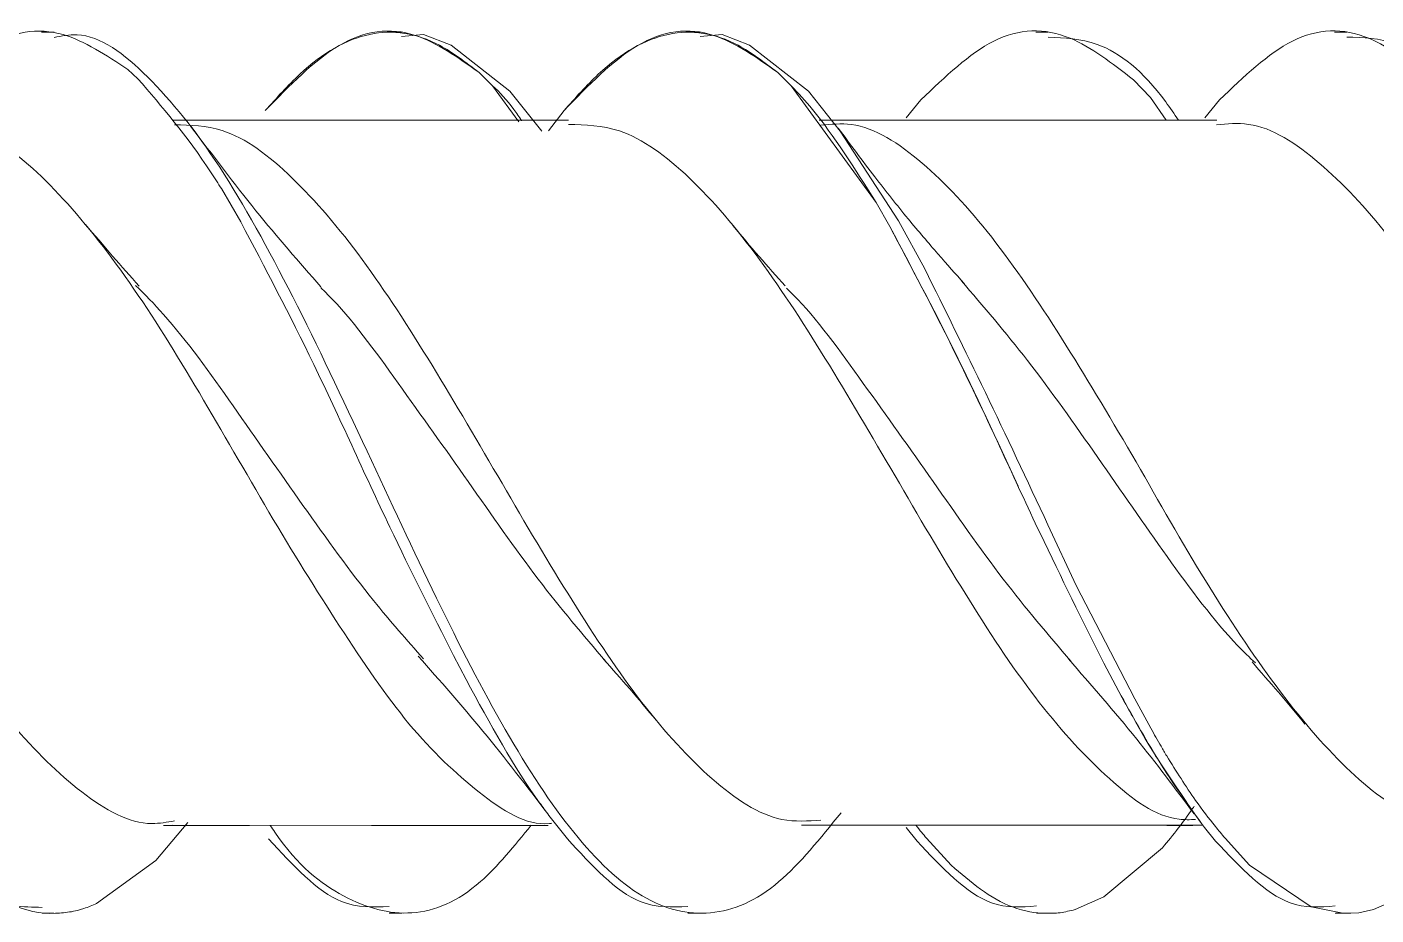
# Model space of a CAD drawing. Header units: inches. Extents: x -22 to 145, y -20 to 61.
# Drawn here: x 22.6404 to 22.7757, y 8.1188 to 8.2079 of the extents above; entities that cross this region are included whole.
import ezdxf

# ---------------------------------------------------------------- set-up
doc = ezdxf.new("R2010")
doc.units = ezdxf.units.IN
doc.header["$MEASUREMENT"] = 0
doc.layers.add('M-DET-THIN', color=9, linetype='Continuous')

# ---------------------------------------------------------------- blocks, each defined once
blk = doc.blocks.new('block 249')
at = {"lineweight": 0}
blk.add_open_spline([(4.38466, 7.18696), (4.38695, 7.18432), (4.38926, 7.18169), (4.3915, 7.17892), (4.39345, 7.1765), (4.39535, 7.17396), (4.39727, 7.17141)], degree=3, knots=[0, 0, 0, 0, 1, 1, 1, 2, 2, 2, 2], dxfattribs=at)
blk = doc.blocks.new('block 253')
at = {"lineweight": 0}
blk.add_lwpolyline([(4.41141, 7.16144), (4.41259, 7.16144)], dxfattribs=at)
blk = doc.blocks.new('block 254')
at = {"lineweight": 0}
blk.add_lwpolyline([(4.28174, 7.16144), (4.28291, 7.16144)], dxfattribs=at)
blk = doc.blocks.new('block 257')
at = {"lineweight": 0}
blk.add_lwpolyline([(4.34771, 7.24984), (4.34657, 7.24984)], dxfattribs=at)
blk = doc.blocks.new('block 262')
at = {"lineweight": 0}
blk.add_open_spline([(4.3742, 7.22463), (4.37335, 7.22557), (4.37249, 7.22651), (4.37157, 7.22758), (4.37064, 7.22866), (4.36963, 7.22984), (4.36857, 7.23111), (4.36748, 7.23245), (4.36635, 7.23388), (4.36524, 7.23532), (4.36399, 7.23694), (4.36278, 7.23856), (4.36158, 7.24021)], degree=3, knots=[0, 0, 0, 0, 1, 1, 1, 2, 2, 2, 3, 3, 3, 4, 4, 4, 4], dxfattribs=at)
blk = doc.blocks.new('block 265')
at = {"lineweight": 0}
blk.add_open_spline([(4.30968, 7.22429), (4.30751, 7.22678), (4.30531, 7.22927), (4.30318, 7.23192), (4.30099, 7.23463), (4.29883, 7.23749), (4.29669, 7.24035)], degree=3, knots=[0, 0, 0, 0, 1, 1, 1, 2, 2, 2, 2], dxfattribs=at)
blk = doc.blocks.new('block 270')
at = {"lineweight": 0}
blk.add_lwpolyline([(4.34649, 7.16144), (4.34775, 7.16144)], dxfattribs=at)
blk = doc.blocks.new('block 273')
at = {"lineweight": 0}
blk.add_lwpolyline([(4.28293, 7.24984), (4.28166, 7.24984)], dxfattribs=at)
blk = doc.blocks.new('block 274')
at = {"lineweight": 0}
blk.add_lwpolyline([(4.41257, 7.24984), (4.41133, 7.24984)], dxfattribs=at)
blk = doc.blocks.new('block 278')
at = {"lineweight": 0}
blk.add_open_spline([(4.31946, 7.18722), (4.32164, 7.18476), (4.32381, 7.18231), (4.32594, 7.17971), (4.32815, 7.17703), (4.3303, 7.17422), (4.33245, 7.1714)], degree=3, knots=[0, 0, 0, 0, 1, 1, 1, 2, 2, 2, 2], dxfattribs=at)
blk = doc.blocks.new('block 287')
at = {"lineweight": 0}
blk.add_lwpolyline([(4.39955, 7.241), (4.37961, 7.241), (4.35965, 7.241)], dxfattribs=at)
blk = doc.blocks.new('block 291')
at = {"lineweight": 0}
blk.add_lwpolyline([(4.2948, 7.17027), (4.31478, 7.17026), (4.33247, 7.17026)], dxfattribs=at)
blk = doc.blocks.new('block 296')
at = {"lineweight": 0}
blk.add_open_spline([(4.40307, 7.18665), (4.40395, 7.18564), (4.40484, 7.18464), (4.40571, 7.18361), (4.40661, 7.18255), (4.4075, 7.18148), (4.40838, 7.18042)], degree=3, knots=[0, 0, 0, 0, 1, 1, 1, 2, 2, 2, 2], dxfattribs=at)
blk = doc.blocks.new('block 302')
at = {"lineweight": 0}
blk.add_open_spline([(4.29148, 7.22435), (4.29056, 7.22536), (4.28966, 7.22635), (4.28879, 7.22737), (4.28789, 7.22841), (4.28699, 7.22948), (4.28609, 7.23055)], degree=3, knots=[0, 0, 0, 0, 1, 1, 1, 2, 2, 2, 2], dxfattribs=at)
blk = doc.blocks.new('block 305')
at = {"lineweight": 0}
blk.add_open_spline([(4.35626, 7.22437), (4.35538, 7.22534), (4.3545, 7.22632), (4.35364, 7.22733), (4.35276, 7.22833), (4.35189, 7.22939), (4.35101, 7.23043)], degree=3, knots=[0, 0, 0, 0, 1, 1, 1, 2, 2, 2, 2], dxfattribs=at)
blk = doc.blocks.new('block 310')
at = {"lineweight": 0}
blk.add_lwpolyline([(4.35962, 7.17027), (4.37951, 7.17027), (4.39814, 7.17027)], dxfattribs=at)
blk = doc.blocks.new('block 314')
at = {"lineweight": 0}
blk.add_lwpolyline([(4.33453, 7.24099), (4.31465, 7.24099), (4.29479, 7.241)], dxfattribs=at)
blk = doc.blocks.new('block 319')
at = {"lineweight": 0}
blk.add_open_spline([(4.33803, 7.18692), (4.3389, 7.18595), (4.33978, 7.18496), (4.34066, 7.18394), (4.34156, 7.18291), (4.34242, 7.18186), (4.34331, 7.1808)], degree=3, knots=[0, 0, 0, 0, 1, 1, 1, 2, 2, 2, 2], dxfattribs=at)
blk = doc.blocks.new('block 329')
at = {"lineweight": 0}
blk.add_lwpolyline([(4.38146, 7.16144), (4.38265, 7.16144)], dxfattribs=at)
blk = doc.blocks.new('block 333')
at = {"lineweight": 0}
blk.add_lwpolyline([(4.31777, 7.24984), (4.31663, 7.24984)], dxfattribs=at)
blk = doc.blocks.new('block 338')
at = {"lineweight": 0}
blk.add_lwpolyline([(4.31654, 7.16144), (4.31781, 7.16144)], dxfattribs=at)
blk = doc.blocks.new('block 342')
at = {"lineweight": 0}
blk.add_lwpolyline([(4.38263, 7.24984), (4.38138, 7.24984)], dxfattribs=at)
blk = doc.blocks.new('block 348')
at = {"lineweight": 0}
blk.add_lwpolyline([(4.36963, 7.241), (4.36092, 7.241)], dxfattribs=at)
blk = doc.blocks.new('block 349')
at = {"lineweight": 0}
blk.add_lwpolyline([(4.33411, 7.241), (4.33237, 7.241)], dxfattribs=at)
blk = doc.blocks.new('block 350')
at = {"lineweight": 0}
blk.add_lwpolyline([(4.33236, 7.241), (4.3297, 7.241)], dxfattribs=at)
blk = doc.blocks.new('block 355')
at = {"lineweight": 0}
blk.add_lwpolyline([(4.29391, 7.17026), (4.30253, 7.17026)], dxfattribs=at)
blk = doc.blocks.new('block 356')
at = {"lineweight": 0}
blk.add_lwpolyline([(4.39453, 7.17026), (4.39714, 7.17026)], dxfattribs=at)
blk = doc.blocks.new('block 363')
at = {"lineweight": 0}
blk.add_lwpolyline([(4.35789, 7.17027), (4.36072, 7.17027)], dxfattribs=at)
blk = doc.blocks.new('block 368')
at = {"lineweight": 0}
blk.add_lwpolyline([(4.39813, 7.241), (4.39453, 7.241)], dxfattribs=at)
blk = doc.blocks.new('block 765')
at = {"lineweight": 0}
blk.add_open_spline([(4.36676, 7.23033), (4.3689, 7.22627), (4.37104, 7.22222), (4.37319, 7.21789), (4.37533, 7.21355), (4.37747, 7.20892), (4.37961, 7.20429)], degree=3, knots=[0, 0, 0, 0, 1, 1, 1, 2, 2, 2, 2], dxfattribs=at)
blk = doc.blocks.new('block 766')
at = {"lineweight": 0}
blk.add_open_spline([(4.38821, 7.18652), (4.38607, 7.19081), (4.38395, 7.19508), (4.38181, 7.19956), (4.37926, 7.20495), (4.37671, 7.21066), (4.37413, 7.21592), (4.37169, 7.22099), (4.36922, 7.22565), (4.36676, 7.23033)], degree=3, knots=[0, 0, 0, 0, 1, 1, 1, 2, 2, 2, 3, 3, 3, 3], dxfattribs=at)
blk = doc.blocks.new('block 774')
at = {"lineweight": 0}
blk.add_lwpolyline([(4.3325, 7.23993), (4.33407, 7.24196)], dxfattribs=at)
blk = doc.blocks.new('block 775')
at = {"lineweight": 0}
blk.add_open_spline([(4.33407, 7.24196), (4.33521, 7.24324), (4.33635, 7.24453), (4.33751, 7.2456), (4.33985, 7.24779), (4.34218, 7.24911), (4.34453, 7.24961), (4.34687, 7.2501), (4.34921, 7.24975), (4.35154, 7.24851), (4.35287, 7.24779), (4.35417, 7.24678), (4.3555, 7.24578)], degree=3, knots=[0, 0, 0, 0, 1, 1, 1, 2, 2, 2, 3, 3, 3, 4, 4, 4, 4], dxfattribs=at)
blk = doc.blocks.new('block 776')
at = {"lineweight": 0}
blk.add_lwpolyline([(4.3555, 7.24578), (4.35686, 7.24446)], dxfattribs=at)
blk = doc.blocks.new('block 777')
at = {"lineweight": 0}
blk.add_lwpolyline([(4.35686, 7.24446), (4.36537, 7.23273)], dxfattribs=at)
blk = doc.blocks.new('block 778')
at = {"lineweight": 0}
blk.add_lwpolyline([(4.36537, 7.23273), (4.36676, 7.23033)], dxfattribs=at)
blk = doc.blocks.new('block 779')
at = {"lineweight": 0}
blk.add_lwpolyline([(4.38821, 7.18652), (4.38971, 7.18369)], dxfattribs=at)
blk = doc.blocks.new('block 780')
at = {"lineweight": 0}
blk.add_open_spline([(4.38971, 7.18369), (4.39101, 7.18133), (4.39234, 7.17897), (4.39364, 7.17685), (4.39521, 7.17433), (4.39676, 7.17219), (4.3983, 7.17003)], degree=3, knots=[0, 0, 0, 0, 1, 1, 1, 2, 2, 2, 2], dxfattribs=at)
blk = doc.blocks.new('block 781')
at = {"lineweight": 0}
blk.add_lwpolyline([(4.3983, 7.17003), (4.39942, 7.16869)], dxfattribs=at)
blk = doc.blocks.new('block 794')
at = {"lineweight": 0}
blk.add_open_spline([(4.35637, 7.22414), (4.3566, 7.22393), (4.35683, 7.2237), (4.35707, 7.22346), (4.35941, 7.22114), (4.36174, 7.21787), (4.36408, 7.2146), (4.36643, 7.21134), (4.36876, 7.20806), (4.3711, 7.20474), (4.37343, 7.20141), (4.37578, 7.19802), (4.37812, 7.19496), (4.38037, 7.19203), (4.38263, 7.18938), (4.38489, 7.18673)], degree=3, knots=[0, 0, 0, 0, 1, 1, 1, 2, 2, 2, 3, 3, 3, 4, 4, 4, 5, 5, 5, 5], dxfattribs=at)
blk = doc.blocks.new('block 821')
at = {"lineweight": 0}
blk.add_open_spline([(4.27233, 7.16711), (4.27436, 7.16529), (4.27641, 7.16345), (4.27849, 7.16243), (4.28002, 7.16168), (4.28156, 7.16137), (4.28306, 7.16144), (4.28359, 7.16146), (4.28413, 7.16152), (4.28467, 7.1616)], degree=3, knots=[0, 0, 0, 0, 1, 1, 1, 2, 2, 2, 3, 3, 3, 3], dxfattribs=at)
blk = doc.blocks.new('block 822')
at = {"lineweight": 0}
blk.add_open_spline([(4.28467, 7.1616), (4.28493, 7.16165), (4.2852, 7.16171), (4.28548, 7.16178), (4.28562, 7.16183), (4.28577, 7.16188), (4.28592, 7.16192), (4.28634, 7.16205), (4.28679, 7.16224), (4.28719, 7.16241)], degree=3, knots=[0, 0, 0, 0, 1, 1, 1, 2, 2, 2, 3, 3, 3, 3], dxfattribs=at)
blk = doc.blocks.new('block 823')
at = {"lineweight": 0}
blk.add_lwpolyline([(4.28719, 7.16241), (4.29315, 7.16673)], dxfattribs=at)
blk = doc.blocks.new('block 824')
at = {"lineweight": 0}
blk.add_lwpolyline([(4.29315, 7.16673), (4.29634, 7.17055)], dxfattribs=at)
blk = doc.blocks.new('block 825')
at = {"lineweight": 0}
blk.add_lwpolyline([(4.34771, 7.24938), (4.34994, 7.24958)], dxfattribs=at)
blk = doc.blocks.new('block 826')
at = {"lineweight": 0}
blk.add_lwpolyline([(4.34994, 7.24958), (4.35268, 7.24854)], dxfattribs=at)
blk = doc.blocks.new('block 827')
at = {"lineweight": 0}
blk.add_lwpolyline([(4.35268, 7.24854), (4.35858, 7.24391)], dxfattribs=at)
blk = doc.blocks.new('block 828')
at = {"lineweight": 0}
blk.add_lwpolyline([(4.35858, 7.24391), (4.36178, 7.23991)], dxfattribs=at)
blk = doc.blocks.new('block 829')
at = {"lineweight": 0}
blk.add_lwpolyline([(4.36178, 7.23991), (4.36762, 7.23089)], dxfattribs=at)
blk = doc.blocks.new('block 830')
at = {"lineweight": 0}
blk.add_lwpolyline([(4.36762, 7.23089), (4.37024, 7.22609)], dxfattribs=at)
blk = doc.blocks.new('block 831')
at = {"lineweight": 0}
blk.add_open_spline([(4.37024, 7.22609), (4.37226, 7.22201), (4.37428, 7.21793), (4.37633, 7.21368), (4.37841, 7.20936), (4.38051, 7.20487), (4.3826, 7.20039)], degree=3, knots=[0, 0, 0, 0, 1, 1, 1, 2, 2, 2, 2], dxfattribs=at)
blk = doc.blocks.new('block 832')
at = {"lineweight": 0}
blk.add_lwpolyline([(4.3826, 7.20039), (4.38542, 7.19431)], dxfattribs=at)
blk = doc.blocks.new('block 833')
at = {"lineweight": 0}
blk.add_lwpolyline([(4.38542, 7.19431), (4.39131, 7.18296)], dxfattribs=at)
blk = doc.blocks.new('block 834')
at = {"lineweight": 0}
blk.add_open_spline([(4.39131, 7.18296), (4.39185, 7.18197), (4.39238, 7.18098), (4.39291, 7.18002), (4.39326, 7.17939), (4.3936, 7.17878), (4.39394, 7.17819), (4.39413, 7.17786), (4.39432, 7.17755), (4.39451, 7.17722)], degree=3, knots=[0, 0, 0, 0, 1, 1, 1, 2, 2, 2, 3, 3, 3, 3], dxfattribs=at)
blk = doc.blocks.new('block 835')
at = {"lineweight": 0}
blk.add_open_spline([(4.39451, 7.17722), (4.39546, 7.1757), (4.39643, 7.17416), (4.39741, 7.17276), (4.39806, 7.17183), (4.39874, 7.17097), (4.39939, 7.17016), (4.39972, 7.16976), (4.40003, 7.16936), (4.40037, 7.16898)], degree=3, knots=[0, 0, 0, 0, 1, 1, 1, 2, 2, 2, 3, 3, 3, 3], dxfattribs=at)
blk = doc.blocks.new('block 836')
at = {"lineweight": 0}
blk.add_lwpolyline([(4.40037, 7.16898), (4.40283, 7.16626)], dxfattribs=at)
blk = doc.blocks.new('block 837')
at = {"lineweight": 0}
blk.add_open_spline([(4.40283, 7.16626), (4.40283, 7.16626), (4.40899, 7.16207), (4.40899, 7.16207), (4.40899, 7.16207), (4.41218, 7.16144), (4.41218, 7.16144), (4.41228, 7.16144), (4.41238, 7.16144), (4.41238, 7.16144), (4.41238, 7.16144), (4.41259, 7.16144), (4.41259, 7.16144), (4.41259, 7.16144), (4.41299, 7.16144), (4.41299, 7.16144), (4.41299, 7.16144), (4.41377, 7.1615), (4.41377, 7.1615), (4.41377, 7.1615), (4.41526, 7.16181), (4.41526, 7.16181)], degree=3, knots=[0, 0, 0, 0, 1, 1, 1, 2, 2, 2, 3, 3, 3, 4, 4, 4, 5, 5, 5, 6, 6, 6, 7, 7, 7, 7], dxfattribs=at)
blk = doc.blocks.new('block 838')
at = {"lineweight": 0}
blk.add_lwpolyline([(4.41526, 7.16181), (4.41816, 7.1631)], dxfattribs=at)
blk = doc.blocks.new('block 877')
at = {"lineweight": 0}
blk.add_open_spline([(4.41141, 7.16217), (4.40989, 7.16205), (4.40838, 7.16196), (4.40688, 7.16249), (4.40438, 7.16339), (4.4019, 7.16603), (4.39942, 7.16869)], degree=3, knots=[0, 0, 0, 0, 1, 1, 1, 2, 2, 2, 2], dxfattribs=at)
blk = doc.blocks.new('block 878')
at = {"lineweight": 0}
blk.add_open_spline([(4.3983, 7.17003), (4.39619, 7.17304), (4.39405, 7.17602), (4.39193, 7.1797), (4.3912, 7.18098), (4.39044, 7.18233), (4.38971, 7.18369)], degree=3, knots=[0, 0, 0, 0, 1, 1, 1, 2, 2, 2, 2], dxfattribs=at)
blk = doc.blocks.new('block 879')
at = {"lineweight": 0}
blk.add_open_spline([(4.36537, 7.23273), (4.36323, 7.23613), (4.36111, 7.23952), (4.35898, 7.24207), (4.35829, 7.24293), (4.35756, 7.2437), (4.35686, 7.24446)], degree=3, knots=[0, 0, 0, 0, 1, 1, 1, 2, 2, 2, 2], dxfattribs=at)
blk = doc.blocks.new('block 880')
at = {"lineweight": 0}
blk.add_open_spline([(4.3555, 7.24578), (4.35336, 7.24729), (4.35124, 7.24881), (4.3491, 7.2495), (4.34655, 7.25034), (4.344, 7.24998), (4.34142, 7.24847), (4.33898, 7.24701), (4.33651, 7.24449), (4.33407, 7.24196)], degree=3, knots=[0, 0, 0, 0, 1, 1, 1, 2, 2, 2, 3, 3, 3, 3], dxfattribs=at)
blk = doc.blocks.new('block 881')
at = {"lineweight": 0}
blk.add_open_spline([(4.28174, 7.16203), (4.27984, 7.16207), (4.27794, 7.16212), (4.27606, 7.1631), (4.27355, 7.16438), (4.27107, 7.16725), (4.26857, 7.17013)], degree=3, knots=[0, 0, 0, 0, 1, 1, 1, 2, 2, 2, 2], dxfattribs=at)
blk = doc.blocks.new('block 889')
at = {"lineweight": 0}
blk.add_open_spline([(4.37392, 7.22489), (4.37612, 7.22232), (4.37833, 7.21975), (4.38056, 7.21688), (4.38291, 7.21386), (4.38526, 7.21051), (4.3876, 7.20716), (4.38992, 7.20382), (4.39221, 7.20049), (4.39456, 7.19722), (4.39689, 7.19396), (4.39927, 7.19076), (4.40161, 7.1883), (4.40222, 7.18769), (4.40281, 7.18712), (4.4034, 7.18655)], degree=3, knots=[0, 0, 0, 0, 1, 1, 1, 2, 2, 2, 3, 3, 3, 4, 4, 4, 5, 5, 5, 5], dxfattribs=at)
blk = doc.blocks.new('block 894')
at = {"lineweight": 0}
blk.add_open_spline([(4.28293, 7.24929), (4.28369, 7.24944), (4.28447, 7.2496), (4.28524, 7.24956), (4.2876, 7.24946), (4.28996, 7.24768), (4.29232, 7.24533), (4.29472, 7.24293), (4.29712, 7.23996), (4.29954, 7.23629), (4.30196, 7.23254), (4.30442, 7.22809), (4.30686, 7.22328), (4.30936, 7.21837), (4.31185, 7.21309), (4.31432, 7.20778), (4.31665, 7.20281), (4.31897, 7.19781), (4.32129, 7.19305), (4.32358, 7.18834), (4.32588, 7.18387), (4.32817, 7.17989), (4.33046, 7.17589), (4.33274, 7.1724), (4.33505, 7.16956), (4.33732, 7.16672), (4.33962, 7.16456), (4.34191, 7.16319), (4.34419, 7.16183), (4.34649, 7.16127), (4.34877, 7.16149), (4.35105, 7.1617), (4.35334, 7.16267), (4.35563, 7.16462), (4.35772, 7.16639), (4.35978, 7.16896), (4.36185, 7.17153)], degree=3, knots=[0, 0, 0, 0, 1, 1, 1, 2, 2, 2, 3, 3, 3, 4, 4, 4, 5, 5, 5, 6, 6, 6, 7, 7, 7, 8, 8, 8, 9, 9, 9, 10, 10, 10, 11, 11, 11, 12, 12, 12, 12], dxfattribs=at)
blk = doc.blocks.new('block 895')
at = {"lineweight": 0}
blk.add_open_spline([(4.41257, 7.24933), (4.41421, 7.2493), (4.41586, 7.24925), (4.41748, 7.2486), (4.41976, 7.24768), (4.42205, 7.24555), (4.42435, 7.24284), (4.42664, 7.24012), (4.42893, 7.23684), (4.43121, 7.233), (4.43352, 7.22916), (4.43579, 7.22479), (4.4381, 7.22015), (4.44038, 7.21551), (4.44267, 7.21061), (4.44496, 7.2057), (4.44735, 7.2006), (4.44974, 7.1955), (4.45211, 7.19069), (4.45448, 7.18592), (4.45684, 7.18141), (4.45923, 7.1775), (4.46159, 7.1736), (4.46395, 7.17026), (4.46633, 7.16768), (4.46867, 7.16508), (4.47102, 7.16323), (4.47336, 7.16228), (4.47571, 7.16133), (4.47806, 7.16126), (4.4804, 7.16189), (4.48272, 7.16253), (4.48507, 7.16386), (4.48739, 7.16651), (4.48837, 7.16761), (4.48934, 7.16894), (4.49032, 7.17029)], degree=3, knots=[0, 0, 0, 0, 1, 1, 1, 2, 2, 2, 3, 3, 3, 4, 4, 4, 5, 5, 5, 6, 6, 6, 7, 7, 7, 8, 8, 8, 9, 9, 9, 10, 10, 10, 11, 11, 11, 12, 12, 12, 12], dxfattribs=at)
blk = doc.blocks.new('block 898')
at = {"lineweight": 0}
blk.add_open_spline([(4.30967, 7.22421), (4.30991, 7.22396), (4.31017, 7.22372), (4.31043, 7.22346), (4.31277, 7.22112), (4.31511, 7.21787), (4.31743, 7.21462), (4.31977, 7.21134), (4.32213, 7.20807), (4.32447, 7.20474), (4.3268, 7.20141), (4.32915, 7.19802), (4.33148, 7.19496), (4.33374, 7.19201), (4.33599, 7.18936), (4.33825, 7.1867)], degree=3, knots=[0, 0, 0, 0, 1, 1, 1, 2, 2, 2, 3, 3, 3, 4, 4, 4, 5, 5, 5, 5], dxfattribs=at)
blk = doc.blocks.new('block 915')
at = {"lineweight": 0}
blk.add_open_spline([(4.39982, 7.24303), (4.40224, 7.24537), (4.40468, 7.24769), (4.40712, 7.24893), (4.40964, 7.25019), (4.41219, 7.25029), (4.41477, 7.24922), (4.41687, 7.24834), (4.419, 7.2467), (4.42112, 7.24505)], degree=3, knots=[0, 0, 0, 0, 1, 1, 1, 2, 2, 2, 3, 3, 3, 3], dxfattribs=at)
blk = doc.blocks.new('block 916')
at = {"lineweight": 0}
blk.add_lwpolyline([(4.39833, 7.24123), (4.39982, 7.24303)], dxfattribs=at)
blk = doc.blocks.new('block 917')
at = {"lineweight": 0}
blk.add_open_spline([(4.33441, 7.16891), (4.33684, 7.16624), (4.33928, 7.16358), (4.34172, 7.16261), (4.34331, 7.16199), (4.34489, 7.16205), (4.34649, 7.16213)], degree=3, knots=[0, 0, 0, 0, 1, 1, 1, 2, 2, 2, 2], dxfattribs=at)
blk = doc.blocks.new('block 918')
at = {"lineweight": 0}
blk.add_lwpolyline([(4.33255, 7.17126), (4.33441, 7.16891)], dxfattribs=at)
blk = doc.blocks.new('block 919')
at = {"lineweight": 0}
blk.add_open_spline([(4.32425, 7.18489), (4.32666, 7.18045), (4.3291, 7.17598), (4.33161, 7.17253), (4.33193, 7.1721), (4.33225, 7.17167), (4.33255, 7.17126)], degree=3, knots=[0, 0, 0, 0, 1, 1, 1, 2, 2, 2, 2], dxfattribs=at)
blk = doc.blocks.new('block 920')
at = {"lineweight": 0}
blk.add_lwpolyline([(4.323, 7.18731), (4.32425, 7.18489)], dxfattribs=at)
blk = doc.blocks.new('block 921')
at = {"lineweight": 0}
blk.add_open_spline([(4.30165, 7.23081), (4.30409, 7.22617), (4.30655, 7.22152), (4.30898, 7.21648), (4.31153, 7.21124), (4.31404, 7.20556), (4.3166, 7.20018), (4.31871, 7.19576), (4.32086, 7.19154), (4.323, 7.18731)], degree=3, knots=[0, 0, 0, 0, 1, 1, 1, 2, 2, 2, 3, 3, 3, 3], dxfattribs=at)
blk = doc.blocks.new('block 922')
at = {"lineweight": 0}
blk.add_lwpolyline([(4.29973, 7.23413), (4.30165, 7.23081)], dxfattribs=at)
blk = doc.blocks.new('block 923')
at = {"lineweight": 0}
blk.add_open_spline([(4.29134, 7.24516), (4.29376, 7.24233), (4.2962, 7.23952), (4.2987, 7.23571), (4.29905, 7.23519), (4.29937, 7.23465), (4.29973, 7.23413)], degree=3, knots=[0, 0, 0, 0, 1, 1, 1, 2, 2, 2, 2], dxfattribs=at)
blk = doc.blocks.new('block 924')
at = {"lineweight": 0}
blk.add_lwpolyline([(4.29034, 7.24608), (4.29134, 7.24516)], dxfattribs=at)
blk = doc.blocks.new('block 925')
at = {"lineweight": 0}
blk.add_open_spline([(4.26888, 7.24153), (4.27135, 7.24415), (4.27378, 7.24677), (4.27623, 7.24831), (4.27876, 7.2499), (4.28128, 7.25032), (4.28386, 7.24958), (4.28597, 7.24896), (4.28816, 7.24752), (4.29034, 7.24608)], degree=3, knots=[0, 0, 0, 0, 1, 1, 1, 2, 2, 2, 3, 3, 3, 3], dxfattribs=at)
blk = doc.blocks.new('block 933')
at = {"lineweight": 0}
blk.add_open_spline([(4.29111, 7.22443), (4.29205, 7.22351), (4.29297, 7.22257), (4.29389, 7.22152), (4.29625, 7.21889), (4.29857, 7.21563), (4.30089, 7.21233), (4.30323, 7.20902), (4.30553, 7.20567), (4.30789, 7.20236), (4.31025, 7.19903), (4.31262, 7.19571), (4.31497, 7.19281), (4.31665, 7.19073), (4.31831, 7.18884), (4.31999, 7.18696)], degree=3, knots=[0, 0, 0, 0, 1, 1, 1, 2, 2, 2, 3, 3, 3, 4, 4, 4, 5, 5, 5, 5], dxfattribs=at)
blk = doc.blocks.new('block 950')
at = {"lineweight": 0}
blk.add_open_spline([(4.26964, 7.24095), (4.27192, 7.24065), (4.27419, 7.24032), (4.27645, 7.23922), (4.27877, 7.23806), (4.28108, 7.23606), (4.28342, 7.23356), (4.28576, 7.23106), (4.28814, 7.22807), (4.2905, 7.2247), (4.29285, 7.22133), (4.29517, 7.21757), (4.2975, 7.21366), (4.29981, 7.20975), (4.30213, 7.20567), (4.30447, 7.20169), (4.30683, 7.19772), (4.30922, 7.19386), (4.31157, 7.19024), (4.31391, 7.18662), (4.31622, 7.18325), (4.31852, 7.18046), (4.32086, 7.17766), (4.32319, 7.17547), (4.32555, 7.1736), (4.32791, 7.17174), (4.33027, 7.17021), (4.3326, 7.17044), (4.33269, 7.17044), (4.33278, 7.17046), (4.33286, 7.17047)], degree=3, knots=[0, 0, 0, 0, 1, 1, 1, 2, 2, 2, 3, 3, 3, 4, 4, 4, 5, 5, 5, 6, 6, 6, 7, 7, 7, 8, 8, 8, 9, 9, 9, 10, 10, 10, 10], dxfattribs=at)
blk = doc.blocks.new('block 951')
at = {"lineweight": 0}
blk.add_open_spline([(4.39951, 7.24053), (4.40058, 7.24063), (4.40165, 7.24074), (4.40273, 7.24058), (4.40509, 7.24025), (4.40747, 7.23869), (4.40981, 7.2367), (4.41214, 7.23468), (4.41446, 7.23224), (4.41678, 7.22929), (4.41911, 7.22632), (4.42144, 7.22286), (4.4238, 7.21913), (4.42615, 7.21543), (4.4285, 7.21147), (4.43083, 7.20747), (4.43316, 7.20346), (4.43547, 7.19939), (4.4378, 7.19553), (4.44012, 7.19168), (4.44249, 7.18803), (4.44485, 7.18483), (4.44721, 7.18163), (4.44957, 7.17886), (4.45191, 7.1765), (4.45421, 7.17412), (4.45652, 7.17214), (4.45887, 7.17145), (4.4598, 7.17115), (4.46075, 7.17109), (4.4617, 7.171)], degree=3, knots=[0, 0, 0, 0, 1, 1, 1, 2, 2, 2, 3, 3, 3, 4, 4, 4, 5, 5, 5, 6, 6, 6, 7, 7, 7, 8, 8, 8, 9, 9, 9, 10, 10, 10, 10], dxfattribs=at)
blk = doc.blocks.new('block 955')
at = {"lineweight": 0}
blk.add_open_spline([(4.23241, 7.24027), (4.23381, 7.24004), (4.23522, 7.23982), (4.23662, 7.23919), (4.23894, 7.23816), (4.24125, 7.23606), (4.24359, 7.23353), (4.24592, 7.23101), (4.24831, 7.22805), (4.25067, 7.2247), (4.25301, 7.22135), (4.25532, 7.21757), (4.25765, 7.21366), (4.25997, 7.20975), (4.26229, 7.20567), (4.26465, 7.20171), (4.26701, 7.19772), (4.26937, 7.19385), (4.27173, 7.19024), (4.27408, 7.18662), (4.27638, 7.18327), (4.2787, 7.18048), (4.28104, 7.17768), (4.28337, 7.17543), (4.2857, 7.17362), (4.28806, 7.17182), (4.29044, 7.17046), (4.29275, 7.17044), (4.29351, 7.17044), (4.29427, 7.17058), (4.29501, 7.17071)], degree=3, knots=[0, 0, 0, 0, 1, 1, 1, 2, 2, 2, 3, 3, 3, 4, 4, 4, 5, 5, 5, 6, 6, 6, 7, 7, 7, 8, 8, 8, 9, 9, 9, 10, 10, 10, 10], dxfattribs=at)
blk = doc.blocks.new('block 956')
at = {"lineweight": 0}
blk.add_open_spline([(4.35984, 7.2405), (4.36084, 7.24059), (4.36187, 7.24069), (4.3629, 7.24056), (4.36525, 7.24024), (4.36764, 7.23869), (4.36998, 7.2367), (4.37232, 7.2347), (4.37462, 7.23223), (4.37696, 7.22927), (4.37926, 7.2263), (4.38161, 7.22284), (4.38397, 7.21913), (4.3863, 7.21542), (4.38867, 7.21147), (4.39101, 7.20746), (4.39331, 7.20346), (4.39562, 7.1994), (4.39795, 7.19555), (4.40029, 7.1917), (4.40267, 7.18806), (4.40503, 7.18485), (4.40739, 7.18163), (4.40975, 7.17882), (4.41206, 7.1765), (4.41439, 7.17417), (4.4167, 7.17234), (4.41903, 7.17146), (4.4209, 7.17076), (4.4228, 7.17068), (4.4247, 7.17058)], degree=3, knots=[0, 0, 0, 0, 1, 1, 1, 2, 2, 2, 3, 3, 3, 4, 4, 4, 5, 5, 5, 6, 6, 6, 7, 7, 7, 8, 8, 8, 9, 9, 9, 10, 10, 10, 10], dxfattribs=at)
blk = doc.blocks.new('block 962')
at = {"lineweight": 0}
blk.add_open_spline([(4.33452, 7.24058), (4.33623, 7.24053), (4.33792, 7.24048), (4.33962, 7.23993), (4.34196, 7.23915), (4.3443, 7.23741), (4.34666, 7.23519), (4.34899, 7.23294), (4.35132, 7.23022), (4.35367, 7.22703), (4.35601, 7.22385), (4.35833, 7.22023), (4.36068, 7.21641), (4.36301, 7.21258), (4.36537, 7.20856), (4.36771, 7.20457), (4.37004, 7.20055), (4.37239, 7.19657), (4.37473, 7.19284), (4.37704, 7.1891), (4.37938, 7.18561), (4.38173, 7.1826), (4.38406, 7.1796), (4.38642, 7.17708), (4.38876, 7.17495), (4.39109, 7.17284), (4.39342, 7.17113), (4.39575, 7.17088), (4.39631, 7.17081), (4.39684, 7.17083), (4.3974, 7.17084)], degree=3, knots=[0, 0, 0, 0, 1, 1, 1, 2, 2, 2, 3, 3, 3, 4, 4, 4, 5, 5, 5, 6, 6, 6, 7, 7, 7, 8, 8, 8, 9, 9, 9, 10, 10, 10, 10], dxfattribs=at)
blk = doc.blocks.new('block 966')
at = {"lineweight": 0}
blk.add_open_spline([(4.29501, 7.24054), (4.29661, 7.24051), (4.29819, 7.24048), (4.29978, 7.23996), (4.30213, 7.23922), (4.30447, 7.23745), (4.30681, 7.23519), (4.30914, 7.23294), (4.3115, 7.2302), (4.31383, 7.22703), (4.31616, 7.22385), (4.3185, 7.22023), (4.32084, 7.21641), (4.32318, 7.21259), (4.32552, 7.20856), (4.32786, 7.20457), (4.33019, 7.20055), (4.33254, 7.19657), (4.33488, 7.19284), (4.33722, 7.1891), (4.33955, 7.18561), (4.34189, 7.18259), (4.34424, 7.17956), (4.34657, 7.17701), (4.34891, 7.17495), (4.35124, 7.17289), (4.35359, 7.17132), (4.35593, 7.17086), (4.35723, 7.1706), (4.35854, 7.1707), (4.35984, 7.17078)], degree=3, knots=[0, 0, 0, 0, 1, 1, 1, 2, 2, 2, 3, 3, 3, 4, 4, 4, 5, 5, 5, 6, 6, 6, 7, 7, 7, 8, 8, 8, 9, 9, 9, 10, 10, 10, 10], dxfattribs=at)
blk = doc.blocks.new('block 988')
at = {"lineweight": 0}
blk.add_open_spline([(4.30411, 7.24196), (4.30526, 7.24324), (4.30641, 7.24453), (4.30757, 7.2456), (4.3099, 7.24779), (4.31225, 7.24911), (4.31459, 7.24961), (4.31692, 7.2501), (4.31926, 7.24975), (4.3216, 7.24851), (4.32292, 7.24779), (4.32424, 7.24678), (4.32555, 7.24578)], degree=3, knots=[0, 0, 0, 0, 1, 1, 1, 2, 2, 2, 3, 3, 3, 4, 4, 4, 4], dxfattribs=at)
blk = doc.blocks.new('block 989')
at = {"lineweight": 0}
blk.add_lwpolyline([(4.32555, 7.24578), (4.32691, 7.24446)], dxfattribs=at)
blk = doc.blocks.new('block 990')
at = {"lineweight": 0}
blk.add_lwpolyline([(4.32691, 7.24446), (4.32954, 7.24084)], dxfattribs=at)
blk = doc.blocks.new('block 991')
at = {"lineweight": 0}
blk.add_lwpolyline([(4.36837, 7.17003), (4.36947, 7.16869)], dxfattribs=at)
blk = doc.blocks.new('block 1016')
at = {"lineweight": 0}
blk.add_open_spline([(4.39409, 7.16801), (4.39462, 7.16867), (4.39516, 7.1693), (4.39567, 7.16998), (4.39615, 7.1706), (4.39662, 7.17124), (4.39708, 7.17191), (4.39717, 7.172), (4.39722, 7.17208), (4.39727, 7.17218)], degree=3, knots=[0, 0, 0, 0, 1, 1, 1, 2, 2, 2, 3, 3, 3, 3], dxfattribs=at)
blk = doc.blocks.new('block 1017')
at = {"lineweight": 0}
blk.add_lwpolyline([(4.38821, 7.1631), (4.39409, 7.16801)], dxfattribs=at)
blk = doc.blocks.new('block 1018')
at = {"lineweight": 0}
blk.add_lwpolyline([(4.38534, 7.16181), (4.38821, 7.1631)], dxfattribs=at)
blk = doc.blocks.new('block 1019')
at = {"lineweight": 0}
blk.add_open_spline([(4.3729, 7.16626), (4.37484, 7.16459), (4.37677, 7.1629), (4.37906, 7.16207), (4.38021, 7.16165), (4.38149, 7.16144), (4.38222, 7.16144), (4.38238, 7.16144), (4.38241, 7.16144), (4.38244, 7.16144), (4.3825, 7.16144), (4.38258, 7.16144), (4.38265, 7.16144), (4.38279, 7.16144), (4.38291, 7.16144), (4.38306, 7.16144), (4.38332, 7.16146), (4.38357, 7.16147), (4.38383, 7.1615), (4.38433, 7.16156), (4.38482, 7.1617), (4.38534, 7.16181)], degree=3, knots=[0, 0, 0, 0, 1, 1, 1, 2, 2, 2, 3, 3, 3, 4, 4, 4, 5, 5, 5, 6, 6, 6, 7, 7, 7, 7], dxfattribs=at)
blk = doc.blocks.new('block 1020')
at = {"lineweight": 0}
blk.add_lwpolyline([(4.37042, 7.16898), (4.3729, 7.16626)], dxfattribs=at)
blk = doc.blocks.new('block 1021')
at = {"lineweight": 0}
blk.add_open_spline([(4.36936, 7.17027), (4.36977, 7.16974), (4.37009, 7.16935), (4.37042, 7.16898)], degree=3, dxfattribs=at)
blk = doc.blocks.new('block 1022')
at = {"lineweight": 0}
blk.add_lwpolyline([(4.32864, 7.24391), (4.33184, 7.23991)], dxfattribs=at)
blk = doc.blocks.new('block 1023')
at = {"lineweight": 0}
blk.add_lwpolyline([(4.32274, 7.24854), (4.32864, 7.24391)], dxfattribs=at)
blk = doc.blocks.new('block 1024')
at = {"lineweight": 0}
blk.add_lwpolyline([(4.31999, 7.24958), (4.32274, 7.24854)], dxfattribs=at)
blk = doc.blocks.new('block 1025')
at = {"lineweight": 0}
blk.add_lwpolyline([(4.31777, 7.24938), (4.31999, 7.24958)], dxfattribs=at)
blk = doc.blocks.new('block 1049')
at = {"lineweight": 0}
blk.add_open_spline([(4.38146, 7.16217), (4.37995, 7.16205), (4.37845, 7.16196), (4.37693, 7.16249), (4.37445, 7.16339), (4.37196, 7.16603), (4.36947, 7.16869)], degree=3, knots=[0, 0, 0, 0, 1, 1, 1, 2, 2, 2, 2], dxfattribs=at)
blk = doc.blocks.new('block 1050')
at = {"lineweight": 0}
blk.add_open_spline([(4.32982, 7.24094), (4.32957, 7.24132), (4.32929, 7.24172), (4.32905, 7.24207), (4.32833, 7.24305), (4.32764, 7.24377), (4.32691, 7.24446)], degree=3, knots=[0, 0, 0, 0, 1, 1, 1, 2, 2, 2, 2], dxfattribs=at)
blk = doc.blocks.new('block 1051')
at = {"lineweight": 0}
blk.add_open_spline([(4.32555, 7.24578), (4.32342, 7.24729), (4.32129, 7.24881), (4.31918, 7.2495), (4.31663, 7.25034), (4.31405, 7.24998), (4.31149, 7.24847), (4.30903, 7.24701), (4.30656, 7.24449), (4.30411, 7.24196)], degree=3, knots=[0, 0, 0, 0, 1, 1, 1, 2, 2, 2, 3, 3, 3, 3], dxfattribs=at)
blk = doc.blocks.new('block 1058')
at = {"lineweight": 0}
blk.add_open_spline([(4.30461, 7.17026), (4.30477, 7.17003), (4.30493, 7.16979), (4.30508, 7.16956), (4.30738, 7.16618), (4.30967, 7.16441), (4.31196, 7.16319), (4.31424, 7.16197), (4.31654, 7.16133), (4.31882, 7.16149), (4.32112, 7.16165), (4.32341, 7.16261), (4.3257, 7.16462), (4.3274, 7.16612), (4.32909, 7.1682), (4.33079, 7.17027)], degree=3, knots=[0, 0, 0, 0, 1, 1, 1, 2, 2, 2, 3, 3, 3, 4, 4, 4, 5, 5, 5, 5], dxfattribs=at)
blk = doc.blocks.new('block 1059')
at = {"lineweight": 0}
blk.add_open_spline([(4.38263, 7.24933), (4.38428, 7.24927), (4.38591, 7.24919), (4.38754, 7.2486), (4.38983, 7.24777), (4.39212, 7.24596), (4.39441, 7.24284), (4.39483, 7.24225), (4.39527, 7.24162), (4.3957, 7.241)], degree=3, knots=[0, 0, 0, 0, 1, 1, 1, 2, 2, 2, 3, 3, 3, 3], dxfattribs=at)
blk = doc.blocks.new('block 1070')
at = {"lineweight": 0}
blk.add_lwpolyline([(4.39288, 7.24326), (4.39445, 7.241)], dxfattribs=at)
blk = doc.blocks.new('block 1071')
at = {"lineweight": 0}
blk.add_lwpolyline([(4.39117, 7.24505), (4.39288, 7.24326)], dxfattribs=at)
blk = doc.blocks.new('block 1072')
at = {"lineweight": 0}
blk.add_open_spline([(4.36986, 7.24303), (4.3723, 7.24537), (4.37473, 7.24769), (4.37717, 7.24893), (4.37971, 7.25019), (4.38226, 7.25029), (4.38482, 7.24922), (4.38694, 7.24834), (4.38905, 7.2467), (4.39117, 7.24505)], degree=3, knots=[0, 0, 0, 0, 1, 1, 1, 2, 2, 2, 3, 3, 3, 3], dxfattribs=at)
blk = doc.blocks.new('block 1073')
at = {"lineweight": 0}
blk.add_lwpolyline([(4.36837, 7.24123), (4.36986, 7.24303)], dxfattribs=at)
blk = doc.blocks.new('block 1074')
at = {"lineweight": 0}
blk.add_open_spline([(4.30445, 7.16891), (4.30689, 7.16624), (4.30933, 7.16358), (4.31177, 7.16261), (4.31337, 7.16199), (4.31496, 7.16205), (4.31654, 7.16213)], degree=3, knots=[0, 0, 0, 0, 1, 1, 1, 2, 2, 2, 2], dxfattribs=at)

msp = doc.modelspace()

# ---------------------------------------------------------------- block references
at = {"layer": 'M-DET-THIN', "color": 9}
for name in ['block 925', 'block 273', 'block 894', 'block 1051', 'block 988', 'block 333', 'block 1025', 'block 1024', 'block 880', 'block 775', 'block 257', 'block 825', 'block 826', 'block 1072', 'block 342', 'block 1059', 'block 915', 'block 274', 'block 895', 'block 1023', 'block 827', 'block 924', 'block 923', 'block 989', 'block 776', 'block 1071', 'block 990', 'block 1050', 'block 1022', 'block 777', 'block 879', 'block 828', 'block 1073', 'block 1070', 'block 916', 'block 950', 'block 314', 'block 350', 'block 349', 'block 774', 'block 287', 'block 348', 'block 368', 'block 955', 'block 966', 'block 265', 'block 962', 'block 956', 'block 262', 'block 829', 'block 951', 'block 922', 'block 778', 'block 302', 'block 921', 'block 305', 'block 765', 'block 766', 'block 830', 'block 831', 'block 889', 'block 933', 'block 898', 'block 794', 'block 832', 'block 833', 'block 278', 'block 920', 'block 319', 'block 249', 'block 779', 'block 296', 'block 919', 'block 780', 'block 878', 'block 834', 'block 835', 'block 1016', 'block 918', 'block 881', 'block 824', 'block 355', 'block 291', 'block 1058', 'block 363', 'block 310', 'block 991', 'block 1021', 'block 356', 'block 781', 'block 1074', 'block 917', 'block 1049', 'block 1020', 'block 1017', 'block 877', 'block 836', 'block 821', 'block 823', 'block 1019', 'block 837', 'block 1018', 'block 838', 'block 254', 'block 822', 'block 338', 'block 270', 'block 329', 'block 253']:
    msp.add_blockref(name, (18.36023, 0.95754), dxfattribs=at)

doc.saveas('drawing.dxf')
